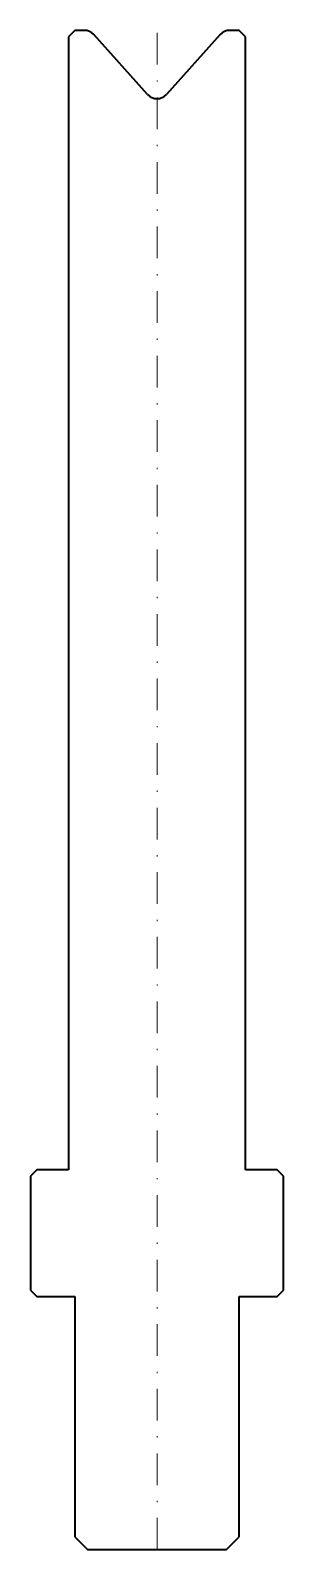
# Model space of a CAD drawing. Header units: millimetres. Extents: x -10 to 10, y -120 to 0.
import ezdxf

# ---------------------------------------------------------------- set-up
doc = ezdxf.new("R2010")
doc.units = ezdxf.units.MM
doc.header["$LTSCALE"] = 5
doc.linetypes.add('AUSGEZOGEN', pattern=[0])
doc.linetypes.add('DASHDOT', pattern=[1, 0.5, -0.25, 0, -0.25])
doc.layers.add('2', color=7, linetype='Continuous')

msp = doc.modelspace()

# ---------------------------------------------------------------- linework, layer by layer
at = {"layer": '2', "color": 7, "linetype": 'DASHDOT', "lineweight": 18}
msp.add_line((0, -120), (0, 0), dxfattribs=at)
at = {"layer": '2', "color": 7, "linetype": 'AUSGEZOGEN', "lineweight": 35}
for p, q in [((-6.5, 0), (-7, -0.5)), ((-7, -0.5), (-7, -90)), ((-5.74, 0), (-6.5, 0)), ((-0.74, -5.06), (-5, -0.33)), ((5, -0.33), (0.74, -5.06)), ((6.5, 0), (5.74, 0)), ((7, -0.5), (6.5, 0)), ((7, -90), (7, -0.5)), ((-9.5, -90), (-10, -90.5)), ((-10, -90.5), (-10, -99.5)), ((-7, -90), (-9.5, -90)), ((9.5, -90), (7, -90)), ((10, -90.5), (9.5, -90)), ((10, -99.5), (10, -90.5)), ((-10, -99.5), (-9.5, -100)), ((9.5, -100), (10, -99.5)), ((-9.5, -100), (-6.5, -100)), ((-6.5, -100), (-6.5, -119)), ((6.5, -119), (6.5, -100)), ((6.5, -100), (9.5, -100)), ((-6.5, -119), (-5.5, -120)), ((-5.5, -120), (5.5, -120)), ((5.5, -120), (6.5, -119))]:
    msp.add_line(p, q, dxfattribs=at)
for centre, start, end in [((-5.74, -1), 42, 90), ((5.74, -1), 90, 138), ((0, -4.39), 222, 318)]:
    msp.add_arc(centre, 1, start, end, dxfattribs=at)

doc.saveas('drawing.dxf')
